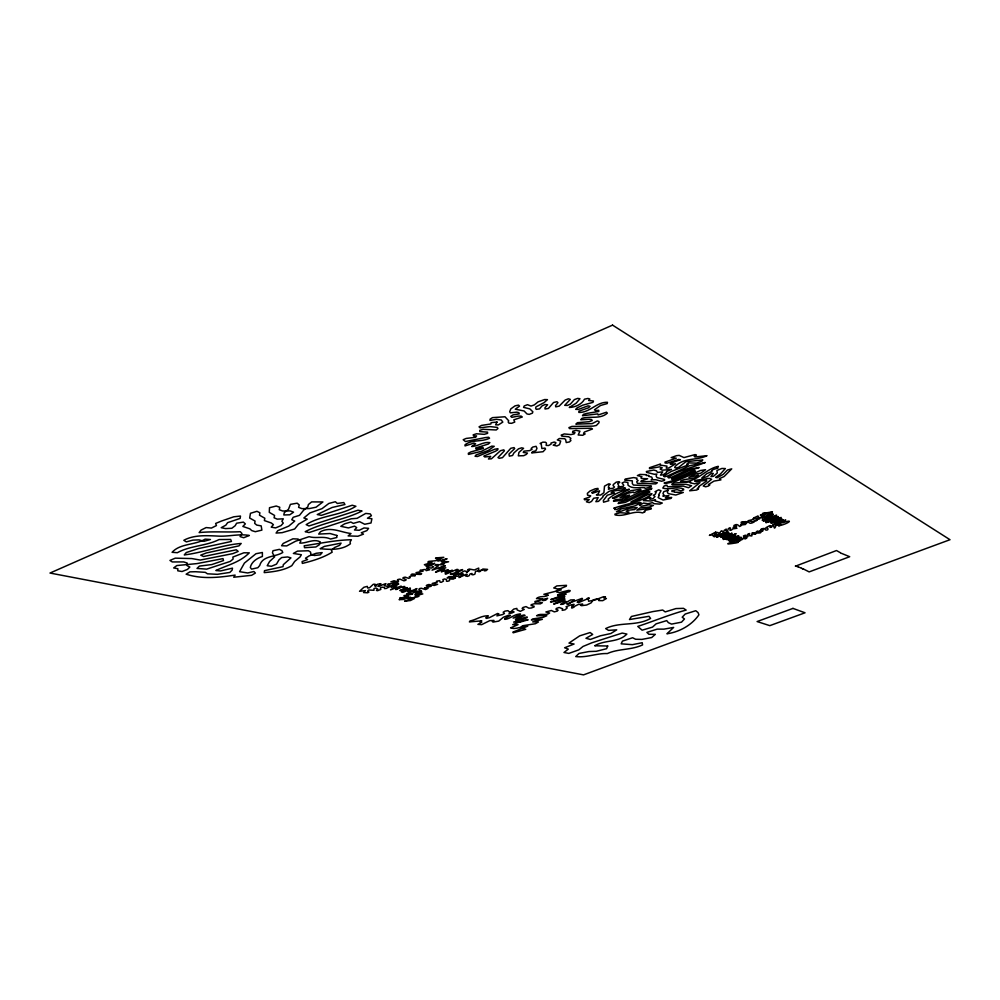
<?xml version="1.0" encoding="UTF-8"?>
<svg xmlns="http://www.w3.org/2000/svg" width="1000" height="1000" viewBox="0 0 1000 1000"><rect width="100%" height="100%" fill="white"/><g stroke="black" fill="none" stroke-linecap="round" stroke-linejoin="round"><path stroke-width="1.5" d="M796.787 565.625L795.337 566.075L798.112 566.7M803.438 568.987L809.15 571.9L849.688 556.712L840.688 553.025M802.375 568.7L803.288 568.962M799.737 567.537L797.925 566.725M800.888 567.925L800.462 567.737M801.425 568.15L802.475 568.737M797.325 565.462L836.5 550.538L840.212 552.638M444.087 563.562L443.263 564.888L436.463 564.562L435.037 565.312L438.275 565.988L432.038 570.163L445.325 565.775L439.188 568.2L445.825 567.812L438.237 570.15L435.562 572.325L443.325 569.475L444.462 569.688L441.35 571.838L447.812 569.675L448.525 570.05L444.975 572.225L452.413 570.288L445.112 573.775L446 574.075L456.938 569.388L458.125 569.562L455.75 571.025L456.262 571.462L462.612 569.575L458.925 571.725L450.387 574.237L458.75 573.05L453.725 575.388L459.45 573.962L464.237 570.925L467.75 571.6L466.413 572.325L469.588 570.262L467.7 569.738L469.288 569.025L474.312 569.987L478.725 568.062L478.438 571.6L479.712 571.7L482.875 569.012L487.562 569.375L486.012 570.688L484.338 570.825L484.15 569.763L475.588 571.312L474.862 574.237L472.987 574.812L471.875 574.625L472.062 573.5L470.138 573.888L469.113 575.737L467.362 576.388L465.438 575.913L467.225 574.513L466.712 574.1L458.963 577.587L463.475 574.163L462.75 573.825L459 575.013L458.162 576.237L448.825 576.688L447.125 577.888L455.462 577.913L453.25 579.113L449.562 579L449.475 580.662L447.7 581.3L446.438 581.188L446.475 579.513L444.688 578.962L442.825 579.575L443.512 581.062L441.287 582.325L440.112 582.15L439.712 580.638L436.463 581.263L437.238 582.163L432.188 583.475L437.625 584.338L434.275 585.45L428.862 584.513L426.95 585.062L426.287 585.737L431.225 586.25L424.45 587.975L428.062 588.337L425.513 589.575L421.225 588.225L419.288 588.663L418.862 589.8L421.337 590.712L418.1 591.525L416.637 590.862L413.188 592.125L421.912 592.05L415.613 594.538L414.787 594.25L416.312 593.562L422.812 593.913L415.012 596.013L419 596.2L417.5 596.888L407.775 598.688L414.5 598.488L410.438 600.55L404.613 601.125L409.913 599.725L410.5 597.188L403.387 599.475L399.075 599.637L403.925 598.075L400.238 597.638L399.738 598.288L408.75 596.163L405.775 596.85L403.938 595.6L412.4 594.138L412.938 593.488L406.613 593.775L414.325 590.675L416.987 588.587L410.325 591.362L407.675 591.462L410.712 590.087L409.738 589.837A11.538 3.088 -14.1 0 0 404.5 591.75L402.725 592.388L401.3 591.712L410.45 588.212L399.85 590.55L407.262 587.587L403.938 588.15L402.938 587.9L404.825 586.512L403.1 586.638L395.8 589.587L401.188 586.1L390.5 589.862L396.788 585.85L390.863 586.962L398.75 584.05L393.1 584.9L386.3 588.438L384.538 588.575L384.425 587.463L381.887 587.163L380.325 587.875L380.825 589.45L377.537 590.675L376.425 590.45L377.8 589.075L375.825 587.95L373.988 588.587L373.95 590.288L368.562 589.987L367.612 591.3L368.963 592.062L367.675 592.788L363.562 592.55L365.412 590.6L359.538 591.3L363.85 587.288L367.3 586.375L367.638 588.025L369.6 587.725L373.263 584.312L375.075 584.175L374.862 585.35L376.587 585.513L375.575 586.25L374.762 585.9L377.5 584.25L380.913 583.688L379.837 584.425L380.662 585.525L377.962 586.4L385.95 583.625L384.3 585.638L387.425 586.375L389.812 584.975L387.537 584.6L388.3 583.888L396.362 583.45L398.038 582.762L390.825 581.875L394.05 580.737L396.8 581.625L398.65 580.988L397.337 580.2L397.95 579.5L399.938 579.125L403.938 580.825L405.875 580.25L406.087 579.625L402.9 578.25L403.15 577.612L405.163 577.137L408.688 578.362L410.25 577.638L409.212 576.763L410.925 576.062L415.375 575.638L411.037 574.763L412.075 574.025L420.387 574.462L421.65 573.713L416.037 572.638L423.125 571.138L419.963 570.413L424.162 569.513A7.212 2 -14.1 0 1 426.2 570.65L429.75 569.75L426.5 568.362L427.812 567.612L431.425 568.075L433.638 566.838L431.6 565.688L426.1 566.425L434.762 563.387L426.463 565.087L424.375 564.7L432.025 562.35L427.837 562.137L428.738 561.388L435.887 560.7L439.913 559.312L439.363 558.075L435.562 558.562L435.688 557.925L443.8 557.312L437.025 560.013L438 561.1L447.075 558.725L441.2 561.287L448.612 561.775L441 563.688L443.338 562.45L444.087 563.562M709.5 535.375L712.525 534.462C713.037 535.562 711.812 536.95 715.375 534.45L717.613 534.525L713.938 536.725L728.15 531.812L720.75 534.562L725.675 533.675L716.3 536.987L717.013 537.075L729.375 533.175L720.775 537.288L732.1 533.212L722.65 537.312L730.8 534.862L722.712 538.55L723.525 538.587L736.137 533.675L723.337 539.475L732.225 535.962L733.175 535.913L731.825 536.862L735.713 535.913L726.312 539.538L738.812 535.925L727.862 539.888L731.8 539.163L728.888 540.763L730.025 540.575L739.212 536.987L729.663 541.462L738.15 538.737L731.388 541.825L734.438 541.638C714.3 546.8 747.337 541.362 735.625 542.362L740.037 540.862L735.938 540.925L736.488 540.462L742.663 539.288C739.475 540.737 738.312 538.325 740.85 537.163C743 537.55 739.5 540.075 743.487 538.325L745.312 538.925L746.8 538.038L744.038 537.388L743.45 535.913L745.45 535.175L745.312 536.2L746.963 536.95L748.037 536.487L746.963 535.487L747.625 534.325L749.663 533.525L748.812 535.013A22.3 5.562 -17.2 0 0 749.675 535.737C754.475 536.512 750.225 534.95 751.7 534.075L755.888 533.888C745.5 531.337 759.875 534.188 760.863 532.413L756.263 531.775L757.513 531.025C760.662 532.537 766.475 530.2 759.987 530.625L763.65 529.338C756.388 530.862 765.65 526.263 765.425 529.9C768.162 531.075 769.438 527.812 765.837 527.75L769.688 525.65L771.075 525.775L769.975 527.4L771.55 527.225C774.963 520.887 773.088 533.275 776.075 525.325L779.25 524.663L772.875 524.7C775.212 523.425 785.238 522.688 778.55 525.9C788.612 523.763 794.562 518.612 783.15 522.663L781.4 522.737L785.775 520.025L779.663 522.85L777.487 523.162L780.65 521.788L774.338 523.425L783.637 520.013L780.188 520.188L782.038 518.975L770.987 523.237L778.512 519.513C754.212 529.012 800.7 509.475 770.738 521.512L765.812 522.625L778.538 517.45L765.812 521.1L766.688 520.6L778.1 516.487L763.85 520.988L763.15 520.9L775.025 516.763L776.575 515.138L762.138 520.175L770.738 516.337L765.713 517.275L766.65 516.775L773.225 514.412L761.938 518.088L767.938 515.225L766.75 514.7L767.537 514.188L772.688 513.462L768.75 513.362L772.45 511.838L762.55 513.5L765.95 513.312L760.45 514.938L760.55 515.6L765.337 514.5L761.575 516.325C768.562 513.913 757.65 520.138 758.725 517.013L757.812 517.013L758.037 515.95L753.713 517.962L759.75 518.775L755.675 520.075L757.075 520.262C752.2 523.888 755.05 515.288 752.337 519.7L748.062 520.725L754.15 522.038C748.012 525.062 750.675 521.6 745.612 521.65C733.175 523.138 750.487 521.613 746.038 523.413L741.6 523.575L741.025 524.05L745.675 524.362L740.55 525.175L741.2 525.625L739.6 526.475C738.213 525.175 737.087 523.488 733.975 525.45C732.513 526.712 739.562 525.1 735.288 527.263C730.9 526.888 733.713 528.413 736.975 528.25L732.825 528.875L731.338 530.112C727.688 531.3 732.013 527.837 729.887 527.737L728.312 528.663L727.7 530.575L725.875 530.913L726.2 529.087L724.3 530.288A10.113 2.575 -16.9 0 0 723.975 531.425L722.987 532.438C721.637 528.8 720.55 531.912 719.325 533.787C717.65 531.925 717.463 532.062 714.987 533.837L714.525 532.975L716.038 532L709.5 535.375M497.013 422.062L495.6 424.8L498.338 424.925L502.812 422.113L501.312 420.012L496.5 419.325L489.95 420.425L490.112 419.113L492.5 417.625L505.012 416.775L508.7 420.775L508.175 422.125L509 423.15L511.65 423.312L514.763 422.062L513.812 419.837L522.288 417L521.112 416.1L518.2 416.125L511.8 417.312L510.737 416.35L513.125 414.875L519.25 413.862L518.888 412.675L516.788 412.163L510.35 412.825L509.688 411.712L510.812 408.9L515.05 405.863L518.538 405.112L519.525 406.125L515.288 409.188L524.125 411L527 413.963L529.237 414.387L532.4 413.15L532.85 411.788L529.85 408.888L523.562 407.362L524.237 405.938L527.487 404.688L531.013 406.075L534.338 404.9L538.125 401.825L544.65 399.55L547.45 399.637L544.062 402.638L535.975 406.875L535.65 408.225L536.225 409.338L539.538 408.888L542.038 405.913L545 404.538L547.575 404.762L544.95 407.75L545.037 409L548.387 408.45L553.562 402.5L557 401.7L557.95 402.7L555.5 405.662L555.763 406.863L559.188 406.1L565.163 400.062L568.362 398.8L570.312 399.375L564.725 405.337L567.413 405.438L570.413 404.087L574.388 399.6L577.65 398.4L579.987 398.738L576.175 403.175L569.275 407.463C575.013 407.35 581.675 404.487 584.5 399.188L587.9 398.462L589.85 399L588.625 400.487L593.462 401.012L592.987 402.362L582.863 405.15L577.075 407.887L575.688 409.363L578.425 409.4L588.025 405.85L590.075 406.3L588.562 407.788L578.888 411.188L578.85 412.425C589.825 412.825 596.512 401.863 607.463 402.3L607.212 403.587L600.525 405.487L594.438 409.787L595.638 410.613L598.737 410.262L598.8 411.45L586.8 413.413L583.475 414.338L582.487 415.737L597.788 413.9L598.112 415.012L606.475 412.212L607.362 413.137C600.363 419.5 590.363 415.9 582.013 418.312L580.763 419.738L589.35 419.275L591.625 419.55L592.225 420.562L589.1 421.712L577.438 422.688L575.862 424.125L592.212 423.6L597.337 420.938L598.975 421.538L599.038 422.688L596.375 425.462L593.15 426.112L571.912 426.413L568.888 427.625L569.55 428.612L591.275 428.225L592.425 429L584.425 432.038L583.525 433.363L585.15 433.925L582.688 435.288L578.162 434.988L579.938 431.175L576.075 430.35L572.812 431.225L572.55 432.438L575.013 432.575L574.163 433.888L570.925 434.588L564.263 433.95L561.2 435.112L561.737 436.112L568.725 436.775L570.875 438.375L570.163 439.65L570.925 440.562L569.438 441.925L566.25 442.575L565.575 439.4L564.4 438.638L559.288 438.537L557.325 439.938L560.675 441.05L560.35 442.25L559.5 444.7L556.825 445.988L553.2 445.163L555.525 443.8L555.862 442.6L554.175 442.05L551 443.05L551.062 444.162L548.612 445.5L546.138 445.387L546.462 443.05L545.425 442.225L542.863 442.15L540.087 443.425L541.25 444.212L541.875 448.55L544.987 448.1L545.525 449.062L543.075 451.712L531.7 452.938L532.612 451.637L535.837 450.8L536.975 448.325L536.05 446.312L532.8 447.05L531.188 448.438L532.062 449.312L529.55 450.625L523.938 451.15L523.237 452.425L527.487 453.088L526.337 454.412L523.675 455.688L518.325 455.85L518.95 452.4L523.575 448.3L521.688 447.825L518.5 448.85L513.862 452.975L512.587 455.475L509.35 456.163L508.988 454.025L514.688 448.575L514.038 447.6L510.763 448.288L502.463 457.663L499.225 458.312L497.975 457.562L504.4 450.825L503.787 449.837L500.5 450.688L491.413 458.8L488.45 459.012L490.675 456.388L484.8 456.975L483.8 456.112L495.425 451.262L497.762 449.888L497.95 448.688L494.7 449.237L477.488 456.5L475.037 456.287L476.087 454.95L488.325 450.462L494.237 446.312L491.75 446.125L481.375 451.35L468.438 454.412L468.35 453.25L470.925 451.912L483.462 448.4L482.75 447.413L476.087 449.038L475.637 447.975L488.425 444.025L489.875 442.6C483.4 441.538 477.9 446.362 471.725 446.538L475.688 443.8L474.05 443.113L465.025 445.913L465.062 444.7C472.175 439.338 481.975 442.137 489.562 438.2L488.638 437.25L485.462 437.562L465.412 441.525L463.188 439.712L466.15 438.438L475.637 437.3L476.562 435.9L473.6 435.962L473.175 434.837L476.488 433.775L484.237 434.338L487.587 433.363L487.562 432.137L479.812 431.587L479.762 430.35L483.137 429.325L496.225 429.975L497.938 428.5L497.35 427.413L489.913 426.587L480.037 427.837L479.038 426.85L481.55 425.412L490.863 423.975L491.163 422.638L497.013 422.062M504.862 618.587L504.862 619.375C510.438 619.012 514.637 613.562 520.575 614.125L513.138 618.125L523.638 615.037L525.062 615.363L515.525 619.225L515.6 619.975L527.15 616.912L527.1 617.688L513.65 622.1L520.538 621.975L528.15 619.8L523.438 620.325L512.712 624.65L518.05 624.65L510.6 627.9L512.137 628.15A6.95 1.65 -15 0 0 518.763 627.737L527.775 626.138L512.788 632.175L513.25 632.788L525.725 629.312L520.413 627.837L522.475 625.763L535.35 623.737L538.425 622L532.688 621.9L542.375 619.338L531.388 619.95L532.663 618.938L542.975 617.4L546.825 615.725L536.587 615.725C540.45 612.775 545.875 616.175 549.612 613.013L545.887 611.962L551.4 610.5L554.288 611.862L557.263 611.125L558.1 610.175L556 609.288L556.287 608.45L559.163 607.487L562.575 608.725L562.2 610.337L565.05 609.812L567.25 607.913L566.025 606.737L571.413 604.75L574.113 604.362L571.725 606.35L573.787 607.4L571.512 607.863L578.513 604.362L582.725 604.188L580.475 605.262L581.613 605.662L586.675 605.013L591.112 602.875L593.25 599.95L596.2 599.087L599.487 599.688L598.837 600.6L602.75 600.65L606.4 598.513L603.7 597.875L605.413 596.8L603.525 596.712L594.975 600.025L588.6 601.25L588.312 599.025L587.3 598.337L589.35 598.088L578.737 602.513L577.225 602.238L582.513 599L582.1 598.337L566.737 603.975L568.587 604.125L574.325 599.8L570.588 599.95L563.088 604.237L560.625 604.425L565.8 601.312L564.65 600.887L553.675 604.1L565.037 599.1L563.938 598.638L555.2 601.462L550.5 601.938L564.625 597.1L564.775 596.263L561.912 596.712L550.837 599.575L566.125 594L563.413 595.075L557.712 595.55L557.65 594.75L569.538 591.6L570.237 590.638L568.513 590.4L559.5 592.625L556.55 591.962L556.35 590.962L557.688 589.862L566.175 586.237L566.512 585.325L556.812 585.913L553.737 587.962L561.237 589.862L543.862 594.288L548.362 595.112C544.875 597.638 539.7 595.45 536.462 598.587L542.537 598.875L542.825 600.638L545.688 600.2L547.625 598.263L534.95 601.475L534.963 602.288L537.863 601.812L542.375 602.712L540.375 603.825L534.175 603.775L531.188 604.712L531.125 605.538L534.062 606.188L534.05 606.987L531.287 608.013L528.825 608.175L526.038 606.6L523 607.463L522.1 608.45L524.237 609.412L520.325 611.35L517.125 609.925L516.838 608.413L513.787 609.087L509.025 613.4L511.8 613.038L514.1 611.938L509.363 611.812L507.9 610.662L504.988 611.125L503.175 612.238L504.45 613.488L502.463 614.587L496.875 615.887L498.9 613.875L497.587 613.475L489.562 617.6L486.5 618.4L485.725 617.825L488.338 615.85C481.538 615.45 476.337 619.75 469.963 620.988L469.412 621.912L481.763 620.837L480.15 621.912L481.763 622.188L477.9 624.362L481.65 624.65L489.825 620.612L494.025 620.438L492.312 621.5L493.038 622.087L498.725 621.112L503.375 617.238L508.775 615.163L510.475 615.388L504.862 618.587M336.875 535.475L336.838 537.487L330.613 539.038C323.675 535.737 316.075 538.787 309.075 536.675L295.625 541.213L286.688 545.925L281.575 545.75L283.212 543.45L292.9 538.812L297.975 539.038L300.887 540.875L299.75 543.112C306.625 543.488 313.725 538.337 320.288 541.912L319.513 544.6L315.875 546.975L304.513 547.7L304.2 545.775C319.925 543.513 335.487 540.037 351.425 539.75L350.062 541.938L350.4 543.8C341.825 550.3 330.337 549.725 320.15 548.688L324.425 546.375L341.087 543.125L339.637 545.325L334.562 547.513L331.375 550.45L332.188 552.175C323.175 557.737 312.65 560.938 302.35 563.413L302.1 561.575L307.575 559.562L305.487 558.212L309.15 555.9L316.163 553.288L322.163 552.6L320.225 554.862L314.3 555.487L310.725 554.038L310.613 552.125L308.425 550.75L297.475 551.125L293.375 553.45L301.375 554.738L300.113 556.9L294.662 561.425L291.788 565.7C283.6 570.55 273.575 571.763 264.212 572.612L264.513 570.662L283.012 566.638L283.3 564.688L290.963 557.888L287.587 556.95L281.65 557.55L278.975 559.862L276.5 564.125L271.45 566.275L267.2 565.725L269.625 561.462L274.625 556.862L272.45 552.825L273 550.725L279.363 549.362L281.938 550.662L282.775 552.475C275.525 557.125 262.413 555.487 259.713 565.5L257.838 567.712L251.6 569.125L250.3 567.487C251.462 561.788 257.175 558.112 262.387 556.5L262.387 552.5L255.987 553.713L244.412 563.088L239.575 571.688L247.712 572.975L253.912 571.512L255.387 573.062L251.575 575.325L233.75 577.225L235.113 575.1C218.875 577.525 202.225 579.4 186.15 574.2L189.887 571.862L195.588 571.725L205.287 572.35L207.425 573.8L217.362 574.325L229.825 572.438L232.1 570.175L232.512 568.15L220.5 570.95L215.837 570.513C227.413 565.112 239.988 562.3 249.288 552.85L243.9 552.788L232.875 557.062L233.113 559.05L230.25 561.413L206.688 569.138L197.025 568.425L199.438 566.087L211.85 564.55L223.5 560.55L223 558.625L196.962 563.6L176.825 565.55L173.688 567.938L177.875 568.737L177.775 570.8L182.062 571.525L187.475 569.388L189.85 567.05L187.175 565.688L187.162 563.05L183.738 561.925L172.262 561.95L169.925 560.413L175.263 558.162L191.8 558.562L200.263 560.075L232.862 553.625L238.188 551.413L236.312 549.788L203.588 556.512L200.738 555.163L206.312 552.975L239 545.862L241.188 543.462C221.863 544.888 203.363 552.688 184.288 554.913L186.325 552.513L198.463 548.587L231.45 541.45L230.662 539.462L219.088 539.562C206.025 546.125 190.325 545.562 177.338 552.7L172.087 552.3C180.263 543.25 194.925 545.288 205.125 539.15L210.438 539.513L203.95 541.312L199.1 539.888L192.925 540.112L186.337 541.888L183.8 540.288C194.412 534.55 207.325 535.625 218.975 536.138C229.088 536.562 239.55 533.625 249.35 535.462L243.688 537.737L240.087 536.587L241.95 533.5L240.312 531.7C226.525 532.463 212.862 531.163 199.15 532.587L201.112 530.062L206.137 527.575L211.412 528.062L216.45 525.575L215.637 523.45L221.337 521.1L233.8 516.8L240.5 516.05L240.125 518.413L227.625 522.638L225.863 525.163L221.213 527.688L225.562 528.6L231.825 528.275L235.2 525.688L236.6 523.212L243.375 522.112L245.35 523.888L242.838 526.438L249.85 528.825L251.7 530.575L255.312 531.7L261.887 530.112L261.175 525.887L256.762 525.087L254.675 523.375L255.087 521.075L249.662 518.013L250.463 513.288L256.962 511.3L259.9 512.812L259.475 515.175L264.825 518.25L264.387 520.575L271.3 522.987L273.4 524.65L271.225 527.137L275.587 527.913L281.062 525.612L283.263 523.125L281.9 521.25L283.312 518.812L277.2 519.138L274.088 517.775L274.575 515.438L269.288 512.35L269.5 507.713L276.25 506.025L279.8 507.3L279.25 509.7L282.625 511L290.175 510.9L293.525 512.188L289.788 514.788L283.8 514.975L284.312 512.625L288.5 509.263L290.4 504.363L297.175 503.188L299.212 504.963L298.6 507.35L301.925 508.65L309.363 508.562L316.038 507.212L322.912 501.95L311.637 501.9L308.375 504.55L307.787 506.925L303.538 510.288L299.513 515.337L293.2 517.3L291.788 519.725L294.738 521.087L288.75 526.112L277.787 530.662L276.087 533.062L282.137 532.663L294.662 529L298.587 524.138L307.188 519.15L303.837 517.962L309.975 512.9L322.025 508.65L328.825 503.462L335.375 501.725L337.312 503.462L343.787 502.562L344.95 504.5L332.15 507.475L317.262 514.55L321.463 515.35L352.225 505.238L355.9 506.262C340.812 515.75 321.1 515.163 306.163 524.637L308.975 525.975L358 510.213L362.038 511.025C344.05 520.087 322.987 522.362 305.225 531.663L309 532.562L351.163 518.8L357.113 518.312L365.737 513.425L370.312 513.913L371.413 515.725L367.463 518.212L371.9 518.737L371.012 522.987L364.725 524.263L359.562 521.65L353.325 523.375L350.788 522.013L344.613 523.85L340.8 526.312L348.413 527.925L354.575 526.15L356.712 527.612L354.475 529.987L359.225 530.275L364.025 527.95L368.6 528.325L366.838 530.625L361.312 532.75L363.45 534.138L357.938 536.237L348.137 535.913L350.988 533.525C340.925 532.337 330.637 526.225 320.425 531.75L318.7 534.087L330.062 533.525L336.875 535.475M668.012 490.262L667.35 492.163L668.2 493.625L675.825 495.025L683.312 492.45L674.35 492.2L674.1 491.413L671.875 491.488L671.988 490.6L677.062 489.588L680.888 490.838L683.637 489.913L683.637 489.062C677.075 485.9 669.438 490.325 662.8 488.062L664.1 486L666.95 485.188L667.475 486.775L683.263 486.112L688.487 487.738L691.575 485.725L685.9 484.288L672.412 484.837L671.712 484.162L674.175 483.05L690.662 481.863L690.2 482.85L694.7 483.812L700.013 482.65L689.625 490.788L696.712 490.025L698.538 488.888L697.212 488.512L698.988 487.362L698.662 486.613L706.637 481L706.525 480.175L696.312 481.662L694.762 481.35L694.875 480.45L709.312 478.363L711.675 479.275L703.188 485.988L705.638 486.8L708.425 486.025L709.837 484.9L708.45 484.55L714 481.1L720.938 479.875L719.3 478.7L724.137 476.538L731.725 468.862L727.475 470L723.188 474.4L717.1 477.738L715.662 477.388L720.5 473.913L725.375 468.55L721.85 468.462L716.925 470.487L717.3 472.987L713.438 476.325L710.938 476.613L713.312 473.438L711.35 473.338L707.175 476.675L701.775 478.038L706.862 473.6L712.05 471.425L711.587 470.675L713.3 469.487L718.025 468.013L716.8 467.55L718.363 466.362C704.987 468.787 696.025 484.062 680.575 481.25C685.8 477.562 693.825 480.575 698.475 475.213L688.9 477.45L695.5 474.062L700.688 473.237L705.537 469.7L700.462 470.513L676.087 481.188L665 483.612L664.137 483L675.037 480.175L695.225 471.375L695.025 470.525L692.237 471.062L674.737 478.837L671.9 479.462L671.587 478.663L688.888 470.763L699.163 467.525L688.7 469.263L671.65 477.225L668.775 477.962L667.913 477.337C679.5 470.05 692.987 467.438 705.238 462.5L689.538 465.775L667.412 476.062L664.525 476.788L663.562 476.188L671.2 471.475L686 465.775L688.213 464.562L686.85 464.113L688.438 462.887L696.462 463.137L702.038 461.062L702.788 459.95L685.863 461.712L678.8 467.25L675.875 468.062L674.7 467.537L675.188 466.475C683.75 457.238 696.8 460.763 707.025 455.675L695.037 456.975L694.163 456.3L696.438 455.062L695.088 454.588L683.95 457.587L679.163 455.375L676.475 455.688L671.188 457.6L676.263 458.188L665 462.075L665.15 462.987L667.225 463.113L678.612 459.438L680.413 459.712L670.2 463.413L670.475 464.288L675.6 463.787L668.775 467.975L666.237 468.188L666.975 466.112L659.987 465.075L660.438 464.012L649.5 467.713L649.525 468.65L659.513 466.863L662.237 467.8L660.075 469.025L662.237 470.188L671.45 469.412L666.513 471.538L666.525 472.463L663.1 474.837L660.487 475.138L662.7 471.85L657.475 472.45L656.525 470.863L653.725 470.037L646.35 471.525L646.65 472.388L654.287 474.275L656.8 474.062L656.087 476.087L657.062 477.638L664.613 479.475L664.45 480.425L661.587 481.262L655.8 479.712L651.188 479.837L652.412 478.688L651.7 477.038L648.637 476.362L648.875 475.363L646.413 475.525L646.175 474.663L639.925 474.412L637.388 475.575L641.975 476.675L640.9 477.837L641.6 478.55L647.65 478.725L640.825 481.262L641.938 481.812L650.8 481.512L657.362 482.725L655.763 483.9L637.413 483.375L636.712 481.763L638.1 480.588L636.512 479.225L637.05 478.162L633.6 477.587L625.312 479L624.675 480.087L632.312 480.8L632.312 483.562L633.45 485.05L651.425 485.938L650.888 486.962L645.163 488.438L644.625 487.7C639.338 487.163 632.137 489.25 628.025 485.2L627.863 482.475L624.6 481.875L622.05 483L623.763 485.25L623.263 486.287L617.95 487.125L618.875 486.012L617.688 483.6L619.788 482.388L619.038 481.688L616.225 482.15L613.312 484.538L613.062 485.525L614.45 486.975L613.4 488.113L608.337 489.075L609.637 487.912L608.337 487.413L608.888 485.412L610.262 484.225L608.65 483.862L604.5 486.138L603.913 492.725L600.588 495.075L596.4 494.95L598.275 493.775L599.587 490.838L592.525 493.263L591.675 492.6L598.138 489.288L597.938 488.4L595.15 488.825L590.05 491L587.362 493.35L587.537 495.163L590.725 495.875L589.612 497.013L584.15 498.963L584.575 499.762L589.225 499.575L586.425 501.8L589.225 502.562L591.538 501.425L593.663 498.25L598.175 497.575L595.875 501.675L598.475 501.388L602.987 496.938L602.8 496.087L608.938 491.4L617.1 488.8L624.775 487.7L625.562 488.375C621.175 491.463 615.15 489.15 611.213 492.562L614.5 493.075L607.362 495.2L603.35 500.513L603.562 502.212L608.837 500.712L608.15 499.125C613.913 493.963 621.8 490.662 629.338 489.25L612.5 498.15L614.312 498.363L630.887 490.7L640.438 489.225L640.987 489.95L633.85 492.875L633.5 492.088L627.95 493.2L619.975 497.7L629.525 495.1L628.312 496.213L620.862 499.35L616.362 499.462L613.612 500.425L613.55 501.325L623.362 500.1L640.85 491.463L651.875 488.25L651.325 489.275C639.9 492.1 630.575 500.163 618.987 502.475L618.112 503.537L625.237 502.425L646.05 492.438L648.787 491.475L649.9 491.975L630.975 501.95C638.575 501.188 644.35 494.562 651.95 493.675L651.275 494.7C639.7 502.25 626.225 503.888 613.725 508.212L615.438 508.45L614.65 509.475L616.725 509.5L621.188 507.3L639.6 502.35L641.062 502.7L634.862 505.913L621.312 508.888L616.45 511.812L621.575 511.1L629.075 508.263L637.175 507.525L634.587 509.55L627.925 510.25L626.263 511.362L629 512.1L627.1 513.2L620.125 512.712L614.888 514.138L615.112 514.913C624.475 517.263 633.362 510.075 642.537 512.913L644.938 511.875L644.262 511.25L645.9 510.15L651.125 509.012L651.312 508.137L636.825 510.15L640.113 507.925L649.488 507.025L653.425 505.425L648.688 504.775L641.45 506.262L639.412 505.225L643.575 503.05L647.962 503.713L652.475 502.638L654.287 503.725L659.788 504.087L662.288 503.05L654.712 500.838L655.487 499.812L651.05 500.975L643.363 500.625L649.225 497.3L650.8 497.587L649.35 498.713L650.35 499.25L653.138 498.575L655.025 496.475L653.312 495.3L655.312 494.15L656.188 492.2L655 491.725L658.7 489.812L661.012 490.763L658.637 494.8L659.312 495.45L658.112 497.438L658.9 498.05L663.1 500.012L670.788 498.488L671.663 497.45L665.288 497.912L668.875 495.688L662.862 496.1L663.988 495.012L662.938 493.6L663.8 491.662L668.012 490.262M607.712 646L606.613 648.7L596.263 651.3L588.975 651.538L579 653.45L575.737 656.575C586.55 657.887 596.688 653.138 607.325 653.562C618.5 648.525 631.15 650.25 642.575 644.912L642.225 642.725L632.388 644.663L621.175 643.838L622.425 641.125L632.6 637.75L635.625 639.263L641.862 639.412L651.712 637.537L655.325 634.35L648.863 634.263L646.875 632.4L657.225 629.125L663.925 629.138L673.65 627.413L666.912 633.8C679.312 632.062 691.762 625.225 698.938 614.8L698.037 612.575L695.763 610.712L685.2 614.038L682.2 617.212L684.475 618.975L681.513 622.163L671.575 624.1L668.375 622.663L666.737 620.612L656.1 623.837L652.5 627.112L642.1 630.188L637.75 626.413C654.175 621.075 669.538 614.5 686.15 610.087L683.487 608.337L675.95 608.575L665.188 611.912L662.7 610.025L652.9 611.575L631.388 616.475L629.5 619.538L648.988 616.312L650.6 618.425C636.5 626.5 619.525 621.55 605.638 628.6L608.488 630.363L616.725 629.85L610.825 633.525L600.388 635.8L590.337 639.45L585.975 638.275L592.688 634.45L590.125 632.537L579.675 635.862L568.987 643.075L574.075 644.025L564.625 647.763L568.325 649.112L563.975 652.487L568.825 653.4L578.8 649.862L583 646.462L591.975 642.75L622.2 633.075L626.875 634.062C618.413 642.862 604.612 639.637 594.688 645.788L607.712 646M612.55 325.125L50 573.05L583.538 674.875L950 539.712L612.55 325.125M792.962 608.4L757.1 621.55L769.788 625.65L805.037 612.788L792.962 608.4"/></g></svg>
